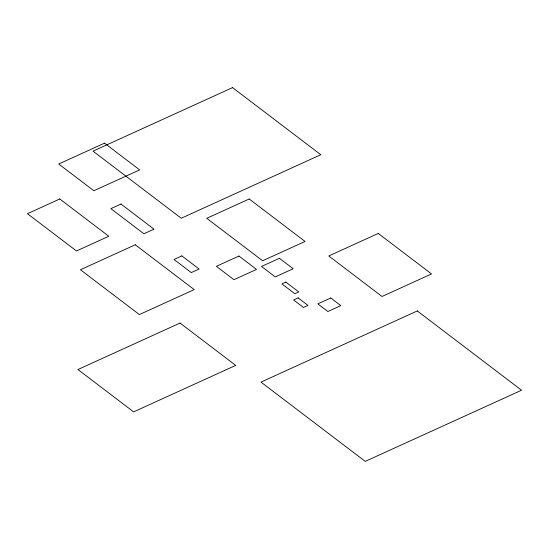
<?xml version="1.0" encoding="UTF-8"?>
<svg xmlns="http://www.w3.org/2000/svg" width="549" height="549" viewBox="0 0 549 549"><rect width="100%" height="100%" fill="white"/><g stroke="black" fill="none" stroke-linecap="round" stroke-linejoin="round"><path stroke-width="0.82" d="M104.516 143.165L58.702 164.014L93.852 190.743L139.666 169.895L104.516 143.165M232.55 87.614L93.001 151.14L181.245 218.248L320.801 154.722L232.55 87.614M59.793 198.978L27.45 213.698L76.469 250.975L108.812 236.255L59.793 198.978M120.958 204.043L110.857 208.641L143.907 233.771L154.008 229.173L120.958 204.043M135.26 244.785L80.428 269.744L139.377 314.57L194.209 289.611L135.26 244.785M249.198 198.985L206.76 218.303L262.621 260.775L305.052 241.457L249.198 198.985M181.87 255.896L174.006 259.478L191.258 272.599L199.122 269.017L181.87 255.896M238.952 256.04L216.354 266.327L233.929 279.688L256.52 269.401L238.952 256.04M279.427 258.291L261.502 266.443L275.255 276.902L293.173 268.742L279.427 258.291M180.038 323.052L77.944 369.525L133.627 411.874L235.727 365.394L180.038 323.052M378.268 233.442L328.762 255.971L382.029 296.481L431.528 273.944L378.268 233.442M285.857 282.104L281.905 283.902L294.834 293.736L298.786 291.938L285.857 282.104M298.114 297.908L293.612 299.953L303.48 307.461L307.982 305.409L298.114 297.908M330.759 297.99L317.837 303.872L327.89 311.516L340.812 305.628L330.759 297.99M417.295 310.947L260.981 382.104L365.236 461.386L521.55 390.229L417.295 310.947"/></g></svg>
